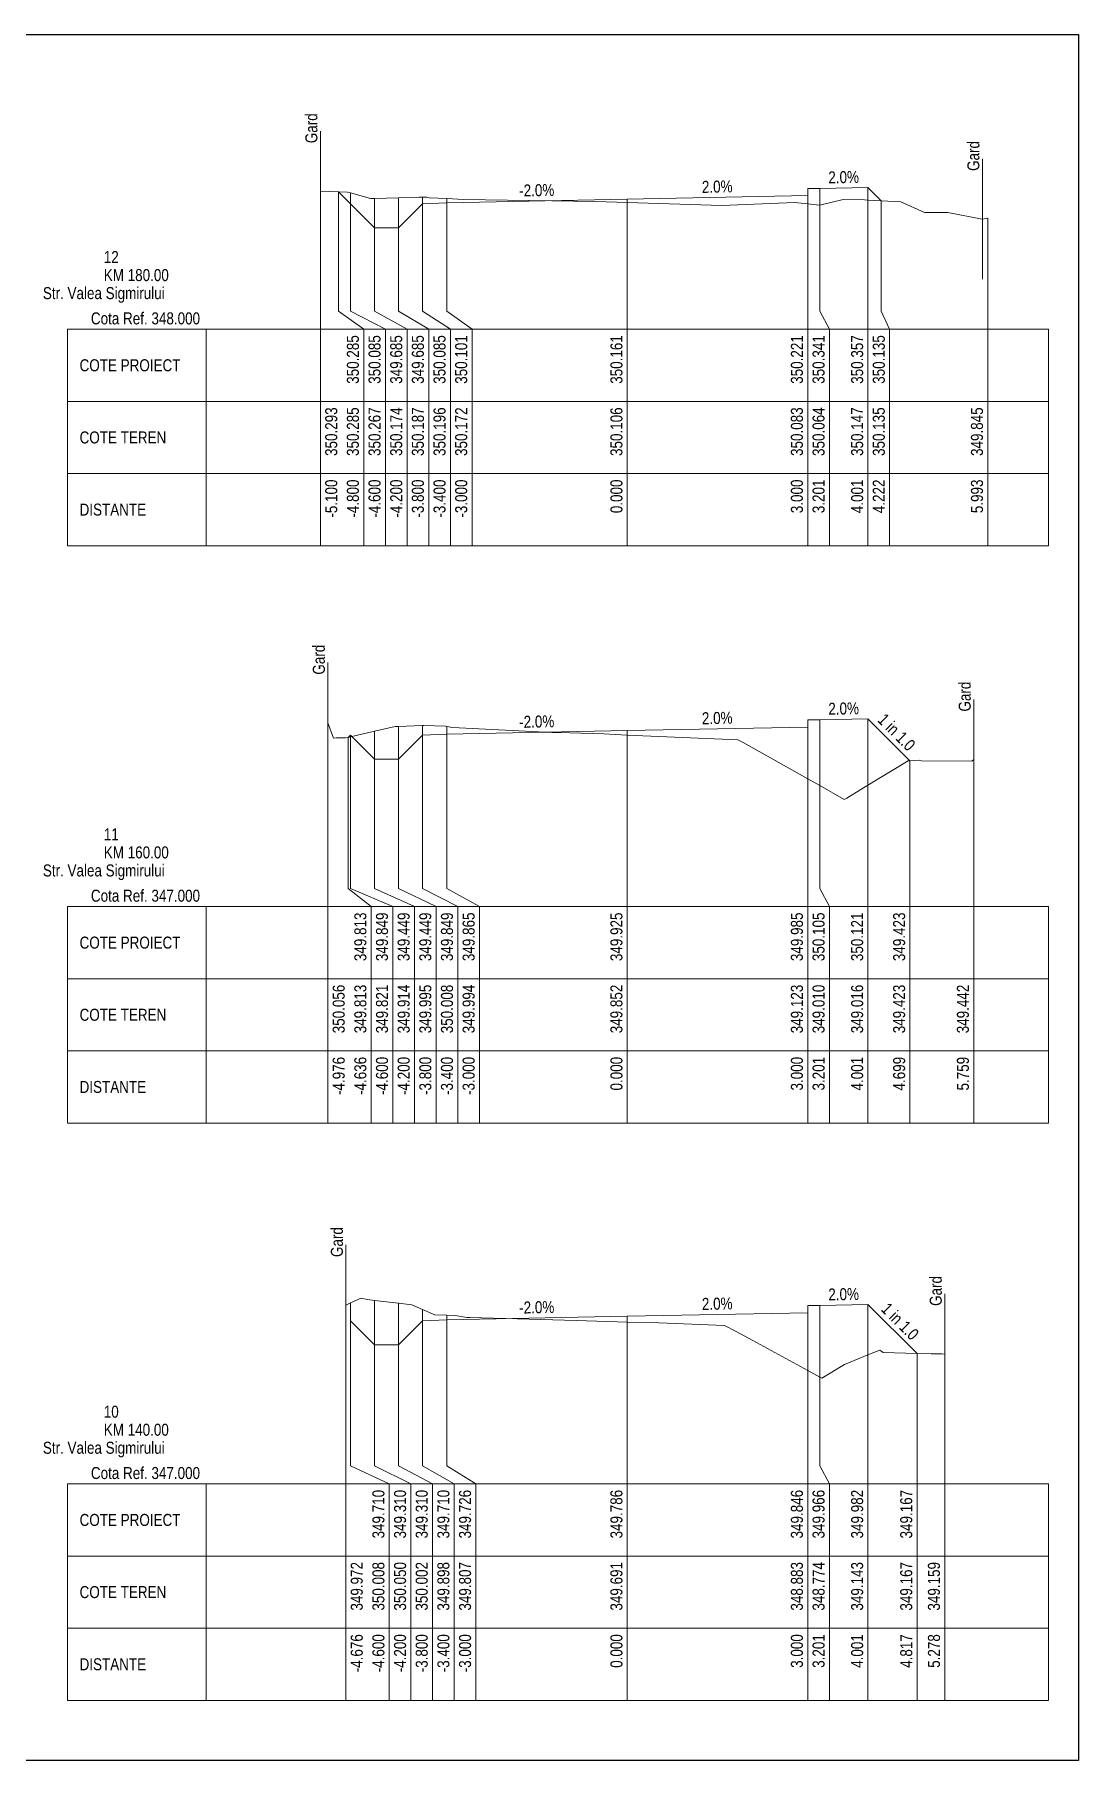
# Model space of a CAD drawing. Extents: x 1 to 634, y 0 to 594.
# Drawn here: x 117.15 to 134.5, y 0 to 28.7 of the extents above; entities that cross this region are included whole.
import ezdxf
from ezdxf.enums import TextEntityAlignment as Align

# ---------------------------------------------------------------- set-up
doc = ezdxf.new("R2010")
doc.units = 0
doc.header["$MEASUREMENT"] = 0
doc.layers.add('ARD-No Plot', color=1, linetype='Continuous', lineweight=0, plot=False)
for name, color, linetype, lineweight in [('Cartus', 7, 'Continuous', 0), ('DESIGN-TEXT', 7, 'Continuous', 0), ('EXISTING-TEXT', 7, 'Continuous', 0), ('LINES', 7, 'Continuous', 0), ('Text', 7, 'Continuous', 0), ('X-RL', 7, 'Continuous', 0), ('XPLOT-DESIGN', 5, 'Continuous', 0), ('XPLOT-EXISTING', 3, 'Continuous', 0), ('XPLOT-GRADE', 7, 'Continuous', 0), ('XPLOT-KM', 7, 'Continuous', 0), ('XPLOT-TITLE', 7, 'Continuous', 0)]:
    doc.layers.add(name, color=color, linetype=linetype, lineweight=lineweight)
doc.styles.add('$2$$0$Arial', font='arial.ttf', dxfattribs={"width": 0.8})

# ---------------------------------------------------------------- blocks, each defined once
blk = doc.blocks.new('$1$$0$A3_TRANSV_ALIN_TIRENA')
at = {"layer": ''}
blk.add_lwpolyline([(0, 0), (0, 287), (345, 287), (345, 0)], close=True, dxfattribs=at)

msp = doc.modelspace()

# ---------------------------------------------------------------- linework, layer by layer
at = {"layer": 'LINES'}
for p, q in [((121.9, 27.093), (121.9, 25.093)), ((132.903, 26.632), (132.903, 24.632)), ((130.201, 24.1), (130.201, 26.141)), ((130.201, 24.1), (130.201, 26.141)), ((130.201, 24.1), (130.201, 26.141)), ((131.001, 24.1), (131.001, 26.157)), ((131.001, 24.1), (131.001, 26.157)), ((131.001, 24.1), (131.001, 26.157)), ((121.9, 24.1), (121.9, 26.093)), ((121.9, 24.1), (121.9, 26.093)), ((122.2, 24.1), (122.2, 26.085)), ((122.2, 24.1), (122.2, 26.085)), ((122.2, 24.1), (122.2, 26.085)), ((122.4, 24.1), (122.4, 26.067)), ((122.4, 24.1), (122.4, 26.067)), ((122.4, 24.1), (122.4, 26.067)), ((122.8, 24.1), (122.8, 25.974)), ((122.8, 24.1), (122.8, 25.974)), ((122.8, 24.1), (122.8, 25.974)), ((123.2, 24.1), (123.2, 25.987)), ((123.2, 24.1), (123.2, 25.987)), ((123.2, 24.1), (123.2, 25.987)), ((123.6, 24.1), (123.6, 25.996)), ((123.6, 24.1), (123.6, 25.996)), ((123.6, 24.1), (123.6, 25.996)), ((124, 24.1), (124, 25.972)), ((124, 24.1), (124, 25.972)), ((124, 24.1), (124, 25.972)), ((127, 24.1), (127, 25.961)), ((127, 24.1), (127, 25.961)), ((127, 24.1), (127, 25.961)), ((130, 24.1), (130, 26.021)), ((130, 24.1), (130, 26.021)), ((130, 24.1), (130, 26.021)), ((131.222, 24.1), (131.222, 25.935)), ((131.222, 24.1), (131.222, 25.935)), ((131.222, 24.1), (131.222, 25.935)), ((132.993, 24.1), (132.993, 25.645)), ((132.993, 24.1), (132.993, 25.645)), ((121.9, 23.8), (121.9, 24.1)), ((121.9, 23.8), (121.9, 24.1)), ((122.62, 23.8), (122.2, 24.1)), ((122.62, 23.8), (122.2, 24.1)), ((122.62, 23.8), (122.2, 24.1)), ((122.98, 23.8), (122.4, 24.1)), ((122.98, 23.8), (122.4, 24.1)), ((122.98, 23.8), (122.4, 24.1)), ((123.34, 23.8), (122.8, 24.1)), ((123.34, 23.8), (122.8, 24.1)), ((123.34, 23.8), (122.8, 24.1)), ((123.7, 23.8), (123.2, 24.1)), ((123.7, 23.8), (123.2, 24.1)), ((123.7, 23.8), (123.2, 24.1)), ((124.06, 23.8), (123.6, 24.1)), ((124.06, 23.8), (123.6, 24.1)), ((124.06, 23.8), (123.6, 24.1)), ((124.42, 23.8), (124, 24.1)), ((124.42, 23.8), (124, 24.1)), ((124.42, 23.8), (124, 24.1)), ((127, 23.8), (127, 24.1)), ((127, 23.8), (127, 24.1)), ((127, 23.8), (127, 24.1)), ((130, 23.8), (130, 24.1)), ((130, 23.8), (130, 24.1)), ((130, 23.8), (130, 24.1)), ((130.36, 23.8), (130.201, 24.1)), ((130.36, 23.8), (130.201, 24.1)), ((130.36, 23.8), (130.201, 24.1)), ((131.001, 23.8), (131.001, 24.1)), ((131.001, 23.8), (131.001, 24.1)), ((131.001, 23.8), (131.001, 24.1)), ((131.361, 23.8), (131.222, 24.1)), ((131.361, 23.8), (131.222, 24.1)), ((131.361, 23.8), (131.222, 24.1)), ((132.993, 23.8), (132.993, 24.1)), ((132.993, 23.8), (132.993, 24.1)), ((117.698, 22.6), (117.698, 23.8)), ((117.698, 23.8), (120, 23.8)), ((120, 20.2), (120, 23.8)), ((120, 23.8), (134, 23.8)), ((121.9, 20.2), (121.9, 23.8)), ((121.9, 20.2), (121.9, 23.8)), ((122.62, 20.2), (122.62, 23.8)), ((122.62, 20.2), (122.62, 23.8)), ((122.62, 20.2), (122.62, 23.8)), ((122.98, 20.2), (122.98, 23.8)), ((122.98, 20.2), (122.98, 23.8)), ((122.98, 20.2), (122.98, 23.8)), ((123.34, 20.2), (123.34, 23.8)), ((123.34, 20.2), (123.34, 23.8)), ((123.34, 20.2), (123.34, 23.8)), ((123.7, 20.2), (123.7, 23.8)), ((123.7, 20.2), (123.7, 23.8)), ((123.7, 20.2), (123.7, 23.8)), ((124.06, 20.2), (124.06, 23.8)), ((124.06, 20.2), (124.06, 23.8)), ((124.06, 20.2), (124.06, 23.8)), ((124.42, 20.2), (124.42, 23.8)), ((124.42, 20.2), (124.42, 23.8)), ((124.42, 20.2), (124.42, 23.8)), ((127, 20.2), (127, 23.8)), ((127, 20.2), (127, 23.8)), ((127, 20.2), (127, 23.8)), ((130, 20.2), (130, 23.8)), ((130, 20.2), (130, 23.8)), ((130, 20.2), (130, 23.8)), ((130.36, 20.2), (130.36, 23.8)), ((130.36, 20.2), (130.36, 23.8)), ((130.36, 20.2), (130.36, 23.8)), ((131.001, 20.2), (131.001, 23.8)), ((131.001, 20.2), (131.001, 23.8)), ((131.001, 20.2), (131.001, 23.8)), ((131.361, 20.2), (131.361, 23.8)), ((131.361, 20.2), (131.361, 23.8)), ((131.361, 20.2), (131.361, 23.8)), ((132.993, 20.2), (132.993, 23.8)), ((132.993, 20.2), (132.993, 23.8)), ((134, 20.2), (134, 23.8)), ((117.698, 21.4), (117.698, 22.6)), ((117.698, 22.6), (120, 22.6)), ((120, 22.6), (117.698, 22.6)), ((120, 22.6), (134, 22.6)), ((117.698, 20.2), (117.698, 21.4)), ((117.698, 21.4), (120, 21.4)), ((120, 21.4), (117.698, 21.4)), ((120, 21.4), (134, 21.4)), ((120, 20.2), (117.698, 20.2)), ((120, 20.2), (134, 20.2)), ((122.024, 18.256), (122.024, 16.256)), ((132.759, 17.642), (132.759, 15.642)), ((122.024, 14.5), (122.024, 17.256)), ((122.024, 14.5), (122.024, 17.256)), ((130.201, 14.5), (130.201, 17.305)), ((130.201, 14.5), (130.201, 17.305)), ((130.201, 14.5), (130.201, 17.305)), ((131.001, 14.5), (131.001, 17.321)), ((131.001, 14.5), (131.001, 17.321)), ((131.001, 14.5), (131.001, 17.321)), ((122.364, 14.5), (122.364, 17.013)), ((122.364, 14.5), (122.364, 17.013)), ((122.364, 14.5), (122.364, 17.013)), ((122.4, 14.5), (122.4, 17.049)), ((122.4, 14.5), (122.4, 17.049)), ((122.4, 14.5), (122.4, 17.049)), ((122.8, 14.5), (122.8, 17.114)), ((122.8, 14.5), (122.8, 17.114)), ((122.8, 14.5), (122.8, 17.114)), ((123.2, 14.5), (123.2, 17.195)), ((123.2, 14.5), (123.2, 17.195)), ((123.2, 14.5), (123.2, 17.195)), ((123.6, 14.5), (123.6, 17.208)), ((123.6, 14.5), (123.6, 17.208)), ((123.6, 14.5), (123.6, 17.208)), ((124, 14.5), (124, 17.194)), ((124, 14.5), (124, 17.194)), ((124, 14.5), (124, 17.194)), ((127, 14.5), (127, 17.125)), ((127, 14.5), (127, 17.125)), ((127, 14.5), (127, 17.125)), ((130, 14.5), (130, 17.185)), ((130, 14.5), (130, 17.185)), ((130, 14.5), (130, 17.185)), ((131.699, 14.5), (131.699, 16.623)), ((131.699, 14.5), (131.699, 16.623)), ((131.699, 14.5), (131.699, 16.623)), ((132.759, 14.5), (132.759, 16.642)), ((132.759, 14.5), (132.759, 16.642)), ((122.024, 14.2), (122.024, 14.5)), ((122.024, 14.2), (122.024, 14.5)), ((122.744, 14.2), (122.364, 14.5)), ((122.744, 14.2), (122.364, 14.5)), ((122.744, 14.2), (122.364, 14.5)), ((123.104, 14.2), (122.4, 14.5)), ((123.104, 14.2), (122.4, 14.5)), ((123.104, 14.2), (122.4, 14.5)), ((123.464, 14.2), (122.8, 14.5)), ((123.464, 14.2), (122.8, 14.5)), ((123.464, 14.2), (122.8, 14.5)), ((123.824, 14.2), (123.2, 14.5)), ((123.824, 14.2), (123.2, 14.5)), ((123.824, 14.2), (123.2, 14.5)), ((124.184, 14.2), (123.6, 14.5)), ((124.184, 14.2), (123.6, 14.5)), ((124.184, 14.2), (123.6, 14.5)), ((124.544, 14.2), (124, 14.5)), ((124.544, 14.2), (124, 14.5)), ((124.544, 14.2), (124, 14.5)), ((127, 14.2), (127, 14.5)), ((127, 14.2), (127, 14.5)), ((127, 14.2), (127, 14.5)), ((130, 14.2), (130, 14.5)), ((130, 14.2), (130, 14.5)), ((130, 14.2), (130, 14.5)), ((130.36, 14.2), (130.201, 14.5)), ((130.36, 14.2), (130.201, 14.5)), ((130.36, 14.2), (130.201, 14.5)), ((131.001, 14.2), (131.001, 14.5)), ((131.001, 14.2), (131.001, 14.5)), ((131.001, 14.2), (131.001, 14.5)), ((131.699, 14.2), (131.699, 14.5)), ((131.699, 14.2), (131.699, 14.5)), ((131.699, 14.2), (131.699, 14.5)), ((132.759, 14.2), (132.759, 14.5)), ((132.759, 14.2), (132.759, 14.5)), ((117.698, 13), (117.698, 14.2)), ((117.698, 14.2), (120, 14.2)), ((120, 10.6), (120, 14.2)), ((120, 14.2), (134, 14.2)), ((122.024, 10.6), (122.024, 14.2)), ((122.024, 10.6), (122.024, 14.2)), ((122.744, 10.6), (122.744, 14.2)), ((122.744, 10.6), (122.744, 14.2)), ((122.744, 10.6), (122.744, 14.2)), ((123.104, 10.6), (123.104, 14.2)), ((123.104, 10.6), (123.104, 14.2)), ((123.104, 10.6), (123.104, 14.2)), ((123.464, 10.6), (123.464, 14.2)), ((123.464, 10.6), (123.464, 14.2)), ((123.464, 10.6), (123.464, 14.2)), ((123.824, 10.6), (123.824, 14.2)), ((123.824, 10.6), (123.824, 14.2)), ((123.824, 10.6), (123.824, 14.2)), ((124.184, 10.6), (124.184, 14.2)), ((124.184, 10.6), (124.184, 14.2)), ((124.184, 10.6), (124.184, 14.2)), ((124.544, 10.6), (124.544, 14.2)), ((124.544, 10.6), (124.544, 14.2)), ((124.544, 10.6), (124.544, 14.2)), ((127, 10.6), (127, 14.2)), ((127, 10.6), (127, 14.2)), ((127, 10.6), (127, 14.2)), ((130, 10.6), (130, 14.2)), ((130, 10.6), (130, 14.2)), ((130, 10.6), (130, 14.2)), ((130.36, 10.6), (130.36, 14.2)), ((130.36, 10.6), (130.36, 14.2)), ((130.36, 10.6), (130.36, 14.2)), ((131.001, 10.6), (131.001, 14.2)), ((131.001, 10.6), (131.001, 14.2)), ((131.001, 10.6), (131.001, 14.2)), ((131.699, 10.6), (131.699, 14.2)), ((131.699, 10.6), (131.699, 14.2)), ((131.699, 10.6), (131.699, 14.2)), ((132.759, 10.6), (132.759, 14.2)), ((132.759, 10.6), (132.759, 14.2)), ((134, 10.6), (134, 14.2)), ((117.698, 11.8), (117.698, 13)), ((117.698, 13), (120, 13)), ((120, 13), (117.698, 13)), ((120, 13), (134, 13)), ((117.698, 10.6), (117.698, 11.8)), ((117.698, 11.8), (120, 11.8)), ((120, 11.8), (117.698, 11.8)), ((120, 11.8), (134, 11.8)), ((120, 10.6), (117.698, 10.6)), ((120, 10.6), (134, 10.6)), ((122.324, 8.572), (122.324, 6.572)), ((132.278, 7.759), (132.278, 5.759)), ((122.324, 4.9), (122.324, 7.572)), ((122.324, 4.9), (122.324, 7.572)), ((122.4, 4.9), (122.4, 7.608)), ((122.4, 4.9), (122.4, 7.608)), ((122.4, 4.9), (122.4, 7.608)), ((122.8, 4.9), (122.8, 7.65)), ((122.8, 4.9), (122.8, 7.65)), ((122.8, 4.9), (122.8, 7.65)), ((123.2, 4.9), (123.2, 7.602)), ((123.2, 4.9), (123.2, 7.602)), ((123.2, 4.9), (123.2, 7.602)), ((123.6, 4.9), (123.6, 7.498)), ((123.6, 4.9), (123.6, 7.498)), ((123.6, 4.9), (123.6, 7.498)), ((130.201, 4.9), (130.201, 7.566)), ((130.201, 4.9), (130.201, 7.566)), ((130.201, 4.9), (130.201, 7.566)), ((131.001, 4.9), (131.001, 7.582)), ((131.001, 4.9), (131.001, 7.582)), ((131.001, 4.9), (131.001, 7.582)), ((124, 4.9), (124, 7.407)), ((124, 4.9), (124, 7.407)), ((124, 4.9), (124, 7.407)), ((127, 4.9), (127, 7.386)), ((127, 4.9), (127, 7.386)), ((127, 4.9), (127, 7.386)), ((130, 4.9), (130, 7.446)), ((130, 4.9), (130, 7.446)), ((130, 4.9), (130, 7.446)), ((131.817, 4.9), (131.817, 6.767)), ((131.817, 4.9), (131.817, 6.767)), ((131.817, 4.9), (131.817, 6.767)), ((132.278, 4.9), (132.278, 6.759)), ((132.278, 4.9), (132.278, 6.759)), ((122.324, 4.6), (122.324, 4.9)), ((122.324, 4.6), (122.324, 4.9)), ((123.044, 4.6), (122.4, 4.9)), ((123.044, 4.6), (122.4, 4.9)), ((123.044, 4.6), (122.4, 4.9)), ((123.404, 4.6), (122.8, 4.9)), ((123.404, 4.6), (122.8, 4.9)), ((123.404, 4.6), (122.8, 4.9)), ((123.764, 4.6), (123.2, 4.9)), ((123.764, 4.6), (123.2, 4.9)), ((123.764, 4.6), (123.2, 4.9)), ((124.124, 4.6), (123.6, 4.9)), ((124.124, 4.6), (123.6, 4.9)), ((124.124, 4.6), (123.6, 4.9)), ((124.484, 4.6), (124, 4.9)), ((124.484, 4.6), (124, 4.9)), ((124.484, 4.6), (124, 4.9)), ((127, 4.6), (127, 4.9)), ((127, 4.6), (127, 4.9)), ((127, 4.6), (127, 4.9)), ((130, 4.6), (130, 4.9)), ((130, 4.6), (130, 4.9)), ((130, 4.6), (130, 4.9)), ((130.36, 4.6), (130.201, 4.9)), ((130.36, 4.6), (130.201, 4.9)), ((130.36, 4.6), (130.201, 4.9)), ((131.001, 4.6), (131.001, 4.9)), ((131.001, 4.6), (131.001, 4.9)), ((131.001, 4.6), (131.001, 4.9)), ((131.817, 4.6), (131.817, 4.9)), ((131.817, 4.6), (131.817, 4.9)), ((131.817, 4.6), (131.817, 4.9)), ((132.278, 4.6), (132.278, 4.9)), ((132.278, 4.6), (132.278, 4.9)), ((117.698, 3.4), (117.698, 4.6)), ((117.698, 4.6), (120, 4.6)), ((120, 1), (120, 4.6)), ((120, 4.6), (134, 4.6)), ((122.324, 1), (122.324, 4.6)), ((122.324, 1), (122.324, 4.6)), ((123.044, 1), (123.044, 4.6)), ((123.044, 1), (123.044, 4.6)), ((123.044, 1), (123.044, 4.6)), ((123.404, 1), (123.404, 4.6)), ((123.404, 1), (123.404, 4.6)), ((123.404, 1), (123.404, 4.6)), ((123.764, 1), (123.764, 4.6)), ((123.764, 1), (123.764, 4.6)), ((123.764, 1), (123.764, 4.6)), ((124.124, 1), (124.124, 4.6)), ((124.124, 1), (124.124, 4.6)), ((124.124, 1), (124.124, 4.6)), ((124.484, 1), (124.484, 4.6)), ((124.484, 1), (124.484, 4.6)), ((124.484, 1), (124.484, 4.6)), ((127, 1), (127, 4.6)), ((127, 1), (127, 4.6)), ((127, 1), (127, 4.6)), ((130, 1), (130, 4.6)), ((130, 1), (130, 4.6)), ((130, 1), (130, 4.6)), ((130.36, 1), (130.36, 4.6)), ((130.36, 1), (130.36, 4.6)), ((130.36, 1), (130.36, 4.6)), ((131.001, 1), (131.001, 4.6)), ((131.001, 1), (131.001, 4.6)), ((131.001, 1), (131.001, 4.6)), ((131.817, 1), (131.817, 4.6)), ((131.817, 1), (131.817, 4.6)), ((131.817, 1), (131.817, 4.6)), ((132.278, 1), (132.278, 4.6)), ((132.278, 1), (132.278, 4.6)), ((134, 1), (134, 4.6)), ((117.698, 2.2), (117.698, 3.4)), ((117.698, 3.4), (120, 3.4)), ((120, 3.4), (117.698, 3.4)), ((120, 3.4), (134, 3.4)), ((117.698, 1), (117.698, 2.2)), ((117.698, 2.2), (120, 2.2)), ((120, 2.2), (117.698, 2.2)), ((120, 2.2), (134, 2.2)), ((120, 1), (117.698, 1)), ((120, 1), (134, 1))]:
    msp.add_line(p, q, dxfattribs=at)
at = {"layer": 'XPLOT-DESIGN'}
for p, q in [((130, 26.021), (130.001, 26.141)), ((130.001, 26.141), (130.201, 26.141)), ((130.201, 26.141), (131.001, 26.157)), ((131.001, 26.157), (131.222, 25.935)), ((122.2, 26.085), (122.4, 25.885)), ((122.4, 25.885), (122.8, 25.485)), ((123.2, 25.485), (123.6, 25.885)), ((123.6, 25.885), (124, 25.901)), ((124, 25.901), (127, 25.961)), ((127, 25.961), (130, 26.021)), ((122.8, 25.485), (123.2, 25.485)), ((130, 17.185), (130.001, 17.305)), ((130.001, 17.305), (130.201, 17.305)), ((130.201, 17.305), (131.001, 17.321)), ((131.001, 17.321), (131.699, 16.623)), ((122.364, 17.013), (122.4, 17.049)), ((122.4, 17.049), (122.8, 16.649)), ((123.2, 16.649), (123.6, 17.049)), ((123.6, 17.049), (124, 17.065)), ((124, 17.065), (127, 17.125)), ((127, 17.125), (130, 17.185)), ((122.8, 16.649), (123.2, 16.649)), ((130, 7.446), (130.001, 7.566)), ((130.001, 7.566), (130.201, 7.566)), ((130.201, 7.566), (131.001, 7.582)), ((131.001, 7.582), (131.817, 6.767)), ((122.4, 7.31), (122.8, 6.91)), ((123.2, 6.91), (123.6, 7.31)), ((123.6, 7.31), (124, 7.326)), ((124, 7.326), (127, 7.386)), ((127, 7.386), (130, 7.446)), ((122.8, 6.91), (123.2, 6.91))]:
    msp.add_line(p, q, dxfattribs=at)
at = {"layer": 'XPLOT-EXISTING'}
for p, q in [((121.9, 26.093), (122.2, 26.085)), ((122.2, 26.085), (122.353, 26.08)), ((122.353, 26.08), (122.4, 26.067)), ((122.4, 26.067), (122.734, 25.972)), ((122.734, 25.972), (122.8, 25.974)), ((122.8, 25.974), (123.2, 25.987)), ((123.2, 25.987), (123.545, 25.998)), ((123.545, 25.998), (123.6, 25.996)), ((123.6, 25.996), (123.67, 25.994)), ((123.67, 25.994), (123.71, 25.987)), ((123.71, 25.987), (124, 25.972)), ((124, 25.972), (124.281, 25.957)), ((124.281, 25.957), (126.479, 25.921)), ((126.479, 25.921), (127, 25.906)), ((127, 25.906), (127, 25.906)), ((127, 25.906), (128.573, 25.859)), ((128.573, 25.859), (129.778, 25.906)), ((129.778, 25.906), (130, 25.883)), ((130, 25.883), (130.196, 25.863)), ((130.196, 25.863), (130.201, 25.864)), ((130.201, 25.864), (130.588, 25.955)), ((130.588, 25.955), (130.942, 25.95)), ((130.942, 25.95), (131.001, 25.947)), ((131.001, 25.947), (131.222, 25.935)), ((131.222, 25.935), (131.545, 25.919)), ((131.545, 25.919), (131.941, 25.74)), ((131.941, 25.74), (132.327, 25.738)), ((132.327, 25.738), (132.898, 25.632)), ((132.898, 25.632), (132.903, 25.632)), ((132.903, 25.632), (132.993, 25.645)), ((122.024, 17.256), (122.119, 17)), ((122.119, 17), (122.164, 17.003)), ((122.164, 17.003), (122.32, 17.003)), ((122.32, 17.003), (122.364, 17.013)), ((122.364, 17.013), (122.4, 17.021)), ((122.4, 17.021), (122.8, 17.114)), ((122.8, 17.114), (123.145, 17.194)), ((123.145, 17.194), (123.2, 17.195)), ((123.2, 17.195), (123.6, 17.208)), ((123.6, 17.208), (123.619, 17.209)), ((123.619, 17.209), (123.98, 17.198)), ((123.98, 17.198), (124, 17.194)), ((124, 17.194), (124.097, 17.176)), ((124.097, 17.176), (125.747, 17.091)), ((125.747, 17.091), (126.043, 17.086)), ((126.043, 17.086), (126.611, 17.069)), ((126.611, 17.069), (127, 17.052)), ((127, 17.052), (127, 17.052)), ((127, 17.052), (128.84, 16.972)), ((128.84, 16.972), (128.925, 16.927)), ((128.925, 16.927), (130, 16.323)), ((131.001, 16.216), (131.669, 16.621)), ((131.669, 16.621), (131.699, 16.623)), ((131.699, 16.623), (131.864, 16.633)), ((131.864, 16.633), (131.89, 16.625)), ((131.89, 16.625), (132.73, 16.615)), ((132.73, 16.615), (132.759, 16.642)), ((130, 16.323), (130.201, 16.21)), ((130.201, 16.21), (130.608, 15.981)), ((130.648, 16.002), (131.001, 16.216)), ((130.608, 15.981), (130.648, 16.002)), ((122.324, 7.572), (122.4, 7.608)), ((122.4, 7.608), (122.577, 7.69)), ((122.577, 7.69), (122.684, 7.664)), ((122.684, 7.664), (122.8, 7.65)), ((122.8, 7.65), (123.2, 7.602)), ((123.2, 7.602), (123.422, 7.575)), ((123.422, 7.575), (123.6, 7.498)), ((123.6, 7.498), (123.8, 7.413)), ((123.8, 7.413), (124, 7.407)), ((124, 7.407), (124.139, 7.402)), ((124.139, 7.402), (124.332, 7.367)), ((124.332, 7.367), (124.383, 7.365)), ((124.383, 7.365), (126.158, 7.316)), ((126.158, 7.316), (127, 7.291)), ((127, 7.291), (127, 7.291)), ((127, 7.291), (127.523, 7.275)), ((127.523, 7.275), (128.618, 7.235)), ((128.618, 7.235), (128.808, 7.131)), ((128.808, 7.131), (129.087, 6.981)), ((129.087, 6.981), (130, 6.483)), ((130.61, 6.585), (131.001, 6.743)), ((131.001, 6.743), (131.196, 6.822)), ((131.196, 6.822), (131.255, 6.782)), ((131.255, 6.782), (131.817, 6.767)), ((131.817, 6.767), (132.052, 6.76)), ((132.052, 6.76), (132.233, 6.76)), ((132.233, 6.76), (132.278, 6.759)), ((130, 6.483), (130.201, 6.374)), ((130.201, 6.374), (130.233, 6.356)), ((130.233, 6.356), (130.61, 6.585))]:
    msp.add_line(p, q, dxfattribs=at)

# ---------------------------------------------------------------- block references
at = {"layer": 'Cartus', "xscale": 0.1, "yscale": 0.1, "zscale": 0.1}
msp.add_blockref('$1$$0$A3_TRANSV_ALIN_TIRENA', (100, 0), dxfattribs=at)

# ---------------------------------------------------------------- texts
at = {"layer": 'ARD-No Plot', "style": '$2$$0$Arial', "width": 0.8}
for p in [(118.3, 24.3), (118.3, 14.7), (118.3, 5.1)]:
    msp.add_text('Str. Valea Sigmirului', height=0.2, dxfattribs=at).set_placement(p, align=Align.CENTER)
at = {"layer": 'DESIGN-TEXT', "style": '$2$$0$Arial', "width": 0.8}
for s, p in [('350.285', (122.54, 23.7)), ('350.085', (122.9, 23.7)), ('349.685', (123.26, 23.7)), ('349.685', (123.62, 23.7)), ('350.085', (123.98, 23.7)), ('350.101', (124.34, 23.7)), ('350.161', (126.92, 23.7)), ('350.221', (129.92, 23.7)), ('350.341', (130.28, 23.7)), ('350.357', (130.921, 23.7)), ('350.135', (131.281, 23.7)), ('349.813', (122.664, 14.1)), ('349.849', (123.024, 14.1)), ('349.449', (123.384, 14.1)), ('349.449', (123.744, 14.1)), ('349.849', (124.104, 14.1)), ('349.865', (124.464, 14.1)), ('349.925', (126.92, 14.1)), ('349.985', (129.92, 14.1)), ('350.105', (130.28, 14.1)), ('350.121', (130.921, 14.1)), ('349.423', (131.619, 14.1)), ('349.710', (122.964, 4.5)), ('349.310', (123.324, 4.5)), ('349.310', (123.684, 4.5)), ('349.710', (124.044, 4.5)), ('349.726', (124.404, 4.5)), ('349.786', (126.92, 4.5)), ('349.846', (129.92, 4.5)), ('349.966', (130.28, 4.5)), ('349.982', (130.921, 4.5)), ('349.167', (131.737, 4.5))]:
    msp.add_text(s, height=0.2, rotation=90, dxfattribs=at).set_placement(p, align=Align.RIGHT)
at = {"layer": 'EXISTING-TEXT', "style": '$2$$0$Arial', "width": 0.8}
for s, p in [('350.293', (122.18, 22.5)), ('350.285', (122.54, 22.5)), ('350.267', (122.9, 22.5)), ('350.174', (123.26, 22.5)), ('350.187', (123.62, 22.5)), ('350.196', (123.98, 22.5)), ('350.172', (124.34, 22.5)), ('350.106', (126.92, 22.5)), ('350.106', (126.92, 22.5)), ('350.083', (129.92, 22.5)), ('350.064', (130.28, 22.5)), ('350.147', (130.921, 22.5)), ('350.135', (131.281, 22.5)), ('349.845', (132.913, 22.5)), ('350.056', (122.304, 12.9)), ('349.813', (122.664, 12.9)), ('349.821', (123.024, 12.9)), ('349.914', (123.384, 12.9)), ('349.995', (123.744, 12.9)), ('350.008', (124.104, 12.9)), ('349.994', (124.464, 12.9)), ('349.852', (126.92, 12.9)), ('349.852', (126.92, 12.9)), ('349.123', (129.92, 12.9)), ('349.010', (130.28, 12.9)), ('349.016', (130.921, 12.9)), ('349.423', (131.619, 12.9)), ('349.442', (132.679, 12.9)), ('349.972', (122.604, 3.3)), ('350.008', (122.964, 3.3)), ('350.050', (123.324, 3.3)), ('350.002', (123.684, 3.3)), ('349.898', (124.044, 3.3)), ('349.807', (124.404, 3.3)), ('349.691', (126.92, 3.3)), ('349.691', (126.92, 3.3)), ('348.883', (129.92, 3.3)), ('348.774', (130.28, 3.3)), ('349.143', (130.921, 3.3)), ('349.167', (131.737, 3.3)), ('349.159', (132.198, 3.3))]:
    msp.add_text(s, height=0.2, rotation=90, dxfattribs=at).set_placement(p, align=Align.RIGHT)
at = {"layer": 'Text', "style": '$2$$0$Arial', "width": 0.8}
for p in [(121.85, 26.893), (132.853, 26.432), (121.974, 18.056), (132.709, 17.442), (122.274, 8.372), (132.228, 7.559)]:
    msp.add_text('Gard', height=0.2, rotation=90, dxfattribs=at).set_placement(p)
for s, p in [('-5.100', (122.18, 21.3)), ('-5.100', (122.18, 21.3)), ('-4.800', (122.54, 21.3)), ('-4.800', (122.54, 21.3)), ('-4.800', (122.54, 21.3)), ('-4.600', (122.9, 21.3)), ('-4.600', (122.9, 21.3)), ('-4.600', (122.9, 21.3)), ('-4.200', (123.26, 21.3)), ('-4.200', (123.26, 21.3)), ('-4.200', (123.26, 21.3)), ('-3.800', (123.62, 21.3)), ('-3.800', (123.62, 21.3)), ('-3.800', (123.62, 21.3)), ('-3.400', (123.98, 21.3)), ('-3.400', (123.98, 21.3)), ('-3.400', (123.98, 21.3)), ('-3.000', (124.34, 21.3)), ('-3.000', (124.34, 21.3)), ('-3.000', (124.34, 21.3)), ('0.000', (126.92, 21.3)), ('0.000', (126.92, 21.3)), ('0.000', (126.92, 21.3)), ('3.000', (129.92, 21.3)), ('3.000', (129.92, 21.3)), ('3.000', (129.92, 21.3)), ('3.201', (130.28, 21.3)), ('3.201', (130.28, 21.3)), ('3.201', (130.28, 21.3)), ('4.001', (130.921, 21.3)), ('4.001', (130.921, 21.3)), ('4.001', (130.921, 21.3)), ('4.222', (131.281, 21.3)), ('4.222', (131.281, 21.3)), ('4.222', (131.281, 21.3)), ('5.993', (132.913, 21.3)), ('5.993', (132.913, 21.3)), ('-4.976', (122.304, 11.7)), ('-4.976', (122.304, 11.7)), ('-4.636', (122.664, 11.7)), ('-4.636', (122.664, 11.7)), ('-4.636', (122.664, 11.7)), ('-4.600', (123.024, 11.7)), ('-4.600', (123.024, 11.7)), ('-4.600', (123.024, 11.7)), ('-4.200', (123.384, 11.7)), ('-4.200', (123.384, 11.7)), ('-4.200', (123.384, 11.7)), ('-3.800', (123.744, 11.7)), ('-3.800', (123.744, 11.7)), ('-3.800', (123.744, 11.7)), ('-3.400', (124.104, 11.7)), ('-3.400', (124.104, 11.7)), ('-3.400', (124.104, 11.7)), ('-3.000', (124.464, 11.7)), ('-3.000', (124.464, 11.7)), ('-3.000', (124.464, 11.7)), ('0.000', (126.92, 11.7)), ('0.000', (126.92, 11.7)), ('0.000', (126.92, 11.7)), ('3.000', (129.92, 11.7)), ('3.000', (129.92, 11.7)), ('3.000', (129.92, 11.7)), ('3.201', (130.28, 11.7)), ('3.201', (130.28, 11.7)), ('3.201', (130.28, 11.7)), ('4.001', (130.921, 11.7)), ('4.001', (130.921, 11.7)), ('4.001', (130.921, 11.7)), ('4.699', (131.619, 11.7)), ('4.699', (131.619, 11.7)), ('4.699', (131.619, 11.7)), ('5.759', (132.679, 11.7)), ('5.759', (132.679, 11.7)), ('-4.676', (122.604, 2.1)), ('-4.676', (122.604, 2.1)), ('-4.600', (122.964, 2.1)), ('-4.600', (122.964, 2.1)), ('-4.600', (122.964, 2.1)), ('-4.200', (123.324, 2.1)), ('-4.200', (123.324, 2.1)), ('-4.200', (123.324, 2.1)), ('-3.800', (123.684, 2.1)), ('-3.800', (123.684, 2.1)), ('-3.800', (123.684, 2.1)), ('-3.400', (124.044, 2.1)), ('-3.400', (124.044, 2.1)), ('-3.400', (124.044, 2.1)), ('-3.000', (124.404, 2.1)), ('-3.000', (124.404, 2.1)), ('-3.000', (124.404, 2.1)), ('0.000', (126.92, 2.1)), ('0.000', (126.92, 2.1)), ('0.000', (126.92, 2.1)), ('3.000', (129.92, 2.1)), ('3.000', (129.92, 2.1)), ('3.000', (129.92, 2.1)), ('3.201', (130.28, 2.1)), ('3.201', (130.28, 2.1)), ('3.201', (130.28, 2.1)), ('4.001', (130.921, 2.1)), ('4.001', (130.921, 2.1)), ('4.001', (130.921, 2.1)), ('4.817', (131.737, 2.1)), ('4.817', (131.737, 2.1)), ('4.817', (131.737, 2.1)), ('5.278', (132.198, 2.1)), ('5.278', (132.198, 2.1))]:
    msp.add_text(s, height=0.2, rotation=90, dxfattribs=at).set_placement(p, align=Align.RIGHT)
at = {"layer": 'X-RL', "style": '$2$$0$Arial', "width": 0.8}
for s, p in [('Cota Ref. 348.000', (119.9, 23.88)), ('Cota Ref. 347.000', (119.9, 14.28)), ('Cota Ref. 347.000', (119.9, 4.68))]:
    msp.add_text(s, height=0.2, dxfattribs=at).set_placement(p, align=Align.RIGHT)
at = {"layer": 'XPLOT-GRADE', "style": '$2$$0$Arial', "width": 0.8}
for s, rotation, p in [('2.0%', 1.1458, (130.599, 26.229)), ('-2.0%', 1.1458, (125.498, 26.011)), ('2.0%', 1.1458, (128.498, 26.071)), ('2.0%', 1.1458, (130.599, 17.393)), ('-2.0%', 1.1458, (125.498, 17.175)), ('2.0%', 1.1458, (128.498, 17.235)), ('1 in 1.0', 315, (131.407, 17.028)), ('2.0%', 1.1458, (130.599, 7.654)), ('-2.0%', 1.1458, (125.498, 7.436)), ('2.0%', 1.1458, (128.498, 7.496)), ('1 in 1.0', 315, (131.465, 7.231))]:
    msp.add_text(s, height=0.2, rotation=rotation, dxfattribs=at).set_placement(p, align=Align.CENTER)
at = {"layer": 'XPLOT-KM', "style": '$2$$0$Arial', "width": 0.8}
for s, p in [('12', (118.3, 24.9)), ('KM 180.00', (118.3, 24.6)), ('11', (118.3, 15.3)), ('KM 160.00', (118.3, 15)), ('10', (118.3, 5.7)), ('KM 140.00', (118.3, 5.4))]:
    msp.add_text(s, height=0.2, dxfattribs=at).set_placement(p)
at = {"layer": 'XPLOT-TITLE', "style": '$2$$0$Arial', "width": 0.8}
for s, p in [('COTE PROIECT', (117.898, 23.1)), ('COTE TEREN', (117.898, 21.9)), ('DISTANTE', (117.898, 20.7)), ('COTE PROIECT', (117.898, 13.5)), ('COTE TEREN', (117.898, 12.3)), ('DISTANTE', (117.898, 11.1)), ('COTE PROIECT', (117.898, 3.9)), ('COTE TEREN', (117.898, 2.7)), ('DISTANTE', (117.898, 1.5))]:
    msp.add_text(s, height=0.2, dxfattribs=at).set_placement(p)

doc.saveas('drawing.dxf')
